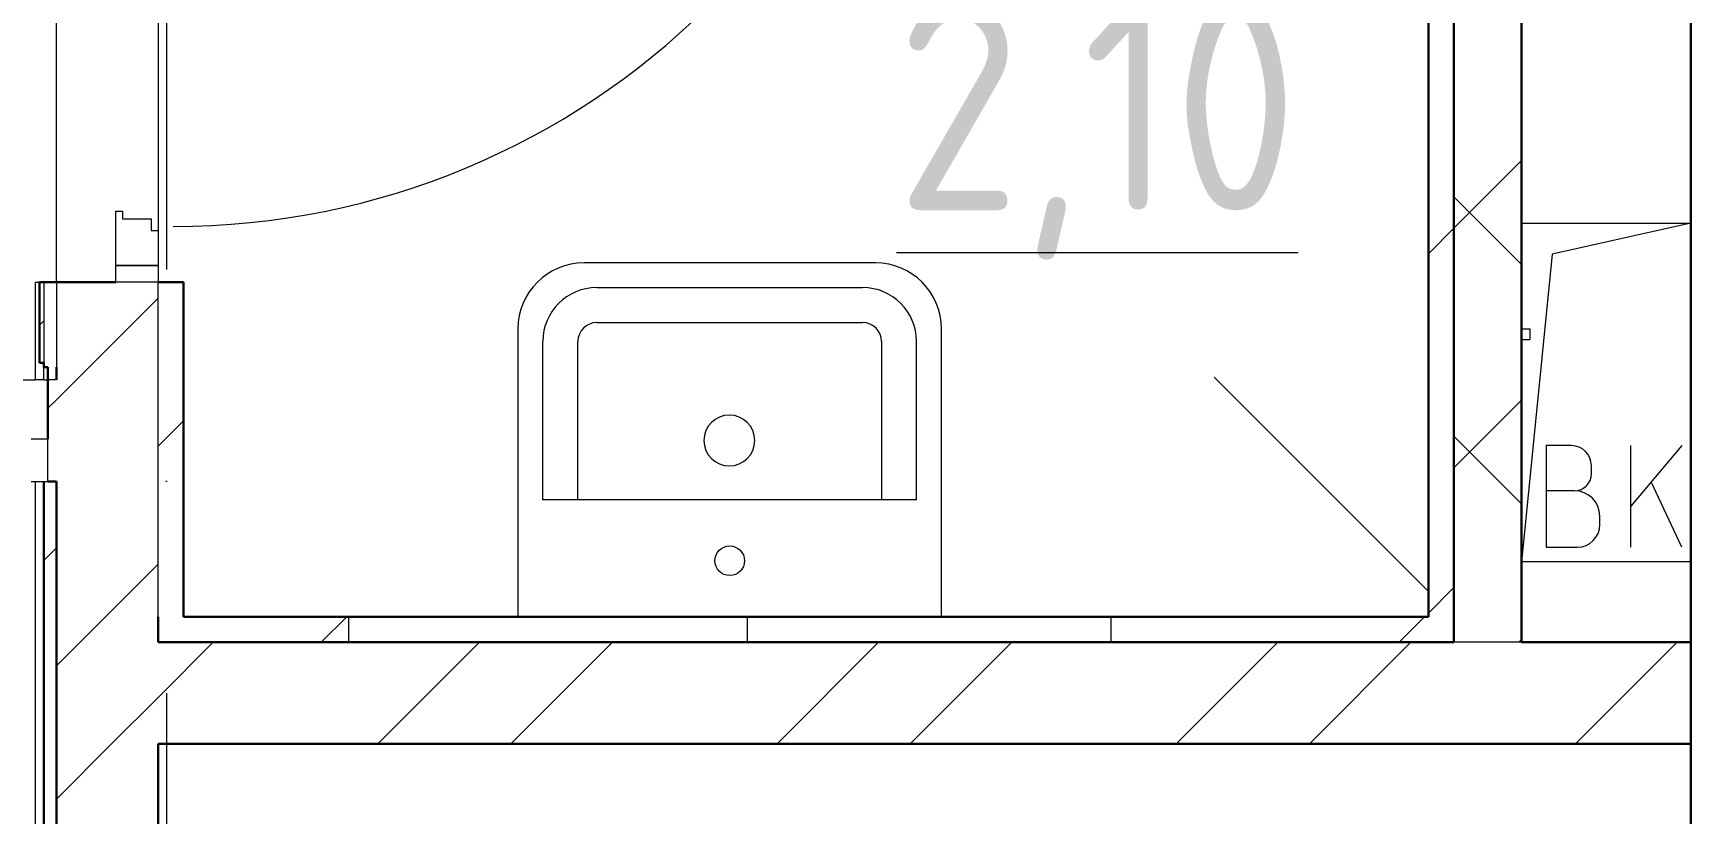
# Model space of a CAD drawing. Header units: millimetres. Extents: x -586848 to 520591, y -385801 to 675781.
# Drawn here: x 134766 to 136723, y 651279 to 652200 of the extents above; entities that cross this region are included whole.
import ezdxf

# ---------------------------------------------------------------- set-up
doc = ezdxf.new("R2010")
doc.units = ezdxf.units.MM
doc.linetypes.add('ADSK_Линия сетки', pattern=[25, 20, -2.5, 0, -2.5])
for name, color, linetype, lineweight in [('Двери', 252, 'Continuous', 9), ('Марки помещений', 252, 'Continuous', 20), ('Обобщенные модели', 252, 'Continuous', 18), ('Оборудование', 8, 'Continuous', 18), ('Ограждение', 252, 'Continuous', 9), ('Оси', 252, 'Continuous', 9), ('Перекрытие', 252, 'Continuous', 18), ('Стены внутренние', 7, 'Continuous', 18), ('Стены наружные', 7, 'Continuous', 18), ('Стены штриховка', 7, 'Continuous', 9)]:
    doc.layers.add(name, color=color, linetype=linetype, lineweight=lineweight)
doc.layers.add('Двери открывание', color=7, linetype='Continuous', lineweight=9, true_color=0xc0c0c0)
doc.styles.add('GOST Common_2', font='', dxfattribs={"width": 0.9, "height": 250})
doc.styles.get('GOST Common_2').set_extended_font_data('GOST type B')

# ---------------------------------------------------------------- blocks, each defined once
blk = doc.blocks.new('2 этаж')
at = {"color": 251, "lineweight": 18, "true_color": 0x636466}
for p, q in [((137326, 19265.7), (137526, 19265.7)), ((137526, 19265.7), (137362.2, 19228.9)), ((137362.2, 19228.9), (137326, 18865.7)), ((137385.2, 19003), (137355.2, 19003)), ((137355.2, 19003), (137355.2, 18883)), ((137515.2, 19003), (137455.2, 18931.5)), ((137455.2, 18883), (137455.2, 19003)), ((137408.5, 18969.6), (137408.5, 18979.6)), ((137388.5, 18949.6), (137355.2, 18949.6)), ((137515.2, 18883), (137479.2, 18960.1)), ((137418.5, 18909.6), (137418.5, 18919.6)), ((137355.2, 18883), (137391.8, 18883)), ((137526, 18865.7), (137326, 18865.7))]:
    blk.add_line(p, q, dxfattribs=at)
for centre, radius, start, end in [((137385.2, 18979.6), 23.3, 0, 90), ((137388.5, 18969.6), 20, 270, 0), ((137388.5, 18919.6), 30, 0, 90), ((137391.8, 18909.6), 26.7, 270, 0)]:
    blk.add_arc(centre, radius, start, end, dxfattribs=at)
at = {"layer": 'Двери', "color": 251, "true_color": 0x636466}
for p, q in [((135666, 19279.7), (135674, 19279.7)), ((135666, 19215.7), (135666, 19279.7)), ((135674, 19279.7), (135674, 19270.7)), ((135674, 19270.7), (135708, 19270.7)), ((135708, 19270.7), (135708, 19256.7)), ((135708, 19256.7), (135716, 19256.7)), ((135716, 19256.7), (135716, 19215.7)), ((135666, 19215.7), (135716, 19215.7)), ((135666, 19195.7), (135666, 19215.7)), ((135716, 19215.7), (135666, 19215.7)), ((135716, 19215.7), (135716, 19195.7)), ((135716, 19195.7), (135666, 19195.7)), ((135586, 19010.7), (135566, 19010.7)), ((135586, 18960.7), (135586, 19010.7)), ((135566, 18960.7), (135586, 18960.7))]:
    blk.add_line(p, q, dxfattribs=at)
at = {"layer": 'Двери открывание', "color": 251, "true_color": 0x636466}
blk.add_arc((135734, 20159.7), 898, 270, 358.8515, dxfattribs=at)
at = {"layer": 'Обобщенные модели', "color": 251, "true_color": 0x636466}
for p, q in [((136390.9, 19218.7), (136219, 19218.7)), ((136563, 19218.7), (136390.9, 19218.7)), ((136234, 19189.5), (136548, 19189.5)), ((136234, 19148.2), (136548, 19148.2)), ((136141, 19140.7), (136141, 18800.7)), ((136170.4, 18938.7), (136170.4, 19125.9)), ((136211.7, 18938.7), (136211.7, 19125.9)), ((136570.3, 19125.9), (136570.3, 18938.7)), ((136611.6, 18938.7), (136611.6, 19125.9)), ((136641, 18800.7), (136641, 19140.7)), ((136611.6, 18938.7), (136170.4, 18938.7))]:
    blk.add_line(p, q, dxfattribs=at)
blk.add_circle((136391, 18867), 17.5, dxfattribs=at)
for centre, radius, start, end in [((136219, 19140.7), 78, 90, 180), ((136563, 19140.7), 78, 0, 90), ((136234, 19125.9), 63.6, 90, 180), ((136548, 19125.9), 63.6, 0, 90), ((136234, 19125.9), 22.3, 90, 180), ((136548, 19125.9), 22.3, 0, 90), ((136390.6, 19008.9), 30, 0, 180), ((136390.6, 19008.9), 30, 180, 0)]:
    blk.add_arc(centre, radius, start, end, dxfattribs=at)
at = {"layer": 'Оборудование', "color": 251, "true_color": 0x636466}
for p, q in [((137336.3, 19140.4), (137326, 19140.4)), ((137326, 19128.1), (137336.3, 19128.1)), ((137336.3, 19128.1), (137336.3, 19140.4)), ((137216, 18830.7), (136963.2, 19083.6))]:
    blk.add_line(p, q, dxfattribs=at)
at = {"layer": 'Ограждение', "color": 251, "true_color": 0x636466}
for p, q in [((135571, 19195.7), (135576, 19195.7)), ((135571, 19195.7), (135571, 19080.7)), ((135581, 19080.7), (135581, 19095.7)), ((135581, 19080.7), (135571, 19080.7)), ((135571, 18960.7), (135571, 16155.7))]:
    blk.add_line(p, q, dxfattribs=at)
at = {"layer": 'Оси', "color": 251, "linetype": 'ADSK_Линия сетки', "ltscale": 100, "true_color": 0x636466}
for p, q in [((135726, 33711.4), (135726, -32265.4)), ((137526, 33711.4), (137526, -32265.4))]:
    blk.add_line(p, q, dxfattribs=at)
at = {"layer": 'Перекрытие', "color": 251, "ltscale": 100, "true_color": 0x636466}
for p, q in [((137326, 19265.7), (137526, 19265.7)), ((137526, 18865.7), (137326, 18865.7))]:
    blk.add_line(p, q, dxfattribs=at)
at = {"layer": 'Стены внутренние', "color": 251, "lineweight": 30, "true_color": 0x636466}
for p, q in [((137526, 18770.7), (137526, 20260.7)), ((137526, 18550.7), (137526, 18650.7))]:
    blk.add_line(p, q, dxfattribs=at)
at = {"layer": 'Стены наружные', "color": 251, "lineweight": 30, "true_color": 0x636466}
for p, q in [((137246, 18770.7), (137246, 20260.7)), ((137326, 20260.7), (137326, 18770.7)), ((137216, 18800.7), (137216, 20230.7)), ((135576, 19195.7), (135666, 19195.7)), ((135576, 19195.7), (135576, 19100.7)), ((135746, 19195.7), (135716, 19195.7)), ((135746, 18800.7), (135746, 19195.7)), ((135576, 19100.7), (135581, 19100.7)), ((135581, 19100.7), (135581, 19095.7)), ((135581, 19095.7), (135586, 19095.7)), ((135586, 19095.7), (135586, 19010.7)), ((135596, 19080.7), (135596, 19095.7)), ((135581, 16165.7), (135581, 18960.7)), ((135596, 18960.7), (135586, 18960.7)), ((135596, 18960.7), (135596, 16180.7)), ((135716, 18770.7), (135716, 18800.7)), ((135746, 18800.7), (137216, 18800.7)), ((137246, 18770.7), (135716, 18770.7)), ((137526, 18770.7), (137326, 18770.7)), ((137526, 18770.7), (137526, 18650.7)), ((137526, 18650.7), (135716, 18650.7)), ((135716, 18650.7), (135716, 18550.7))]:
    blk.add_line(p, q, dxfattribs=at)
at = {"layer": 'Стены наружные', "color": 251, "true_color": 0x636466}
for p, q in [((135596, 19195.7), (135596, 20225.7)), ((135716, 20164.7), (135716, 19256.7)), ((134556, 19080.7), (135571, 19080.7)), ((135581, 19080.7), (135586, 19080.7))]:
    blk.add_line(p, q, dxfattribs=at)
at = {"layer": 'Стены наружные', "color": 251, "linetype": 'Continuous', "lineweight": 9, "true_color": 0x636466}
for p, q in [((137246, 19259.5), (137326, 19339.5)), ((137326, 19216.8), (137246, 19296.8)), ((137216, 19229.5), (137246, 19259.5)), ((135596, 19057.1), (135716, 19177.1)), ((135576, 19145.1), (135581, 19150.1)), ((135586, 19047.1), (135596, 19057.1)), ((137246, 18976.6), (137326, 19056.6)), ((135716, 19002.3), (135746, 19032.3)), ((137326, 18934), (137246, 19014)), ((135581, 18867.3), (135596, 18882.3)), ((135596, 18742.8), (135716, 18862.8)), ((137216, 18805.2), (137246, 18835.2)), ((135908.7, 18770.7), (135938.7, 18800.7)), ((136412, 18770.7), (136412, 18800.7)), ((137181.5, 18770.7), (137211.5, 18800.7)), ((137323, 18770.7), (137326, 18773.8)), ((135716, 18705.6), (135781.1, 18770.7)), ((135975.4, 18650.7), (136095.4, 18770.7)), ((136132.6, 18650.7), (136252.6, 18770.7)), ((136446.9, 18650.7), (136566.9, 18770.7)), ((136604, 18650.7), (136724, 18770.7)), ((136918.3, 18650.7), (137038.3, 18770.7)), ((137075.5, 18650.7), (137195.5, 18770.7)), ((137389.8, 18650.7), (137509.8, 18770.7)), ((135661.1, 18650.7), (135716, 18705.6)), ((135596, 18585.6), (135661.1, 18650.7))]:
    blk.add_line(p, q, dxfattribs=at)
at = {"layer": 'Стены штриховка', "color": 251, "true_color": 0x636466}
for p, q in [((135581, 19195.7), (135581, 19100.7)), ((135596, 19195.7), (135596, 19095.7)), ((135716, 18800.7), (135716, 19195.7)), ((135596, 19080.7), (135586, 19080.7)), ((135941, 18800.7), (135941, 18770.7)), ((136841, 18800.7), (136841, 18770.7)), ((137326, 18770.7), (137246, 18770.7))]:
    blk.add_line(p, q, dxfattribs=at)
at = {"layer": 'Марки помещений', "color": 251, "true_color": 0x636466, "style": 'GOST Common_2', "width": 0.9}
blk.add_text('%%U2,10', height=250, dxfattribs=at).set_placement((136587.9, 19280.8))

msp = doc.modelspace()

# ---------------------------------------------------------------- block references
msp.add_blockref('2 этаж', (-802.7, 632710.4))

doc.saveas('drawing.dxf')
